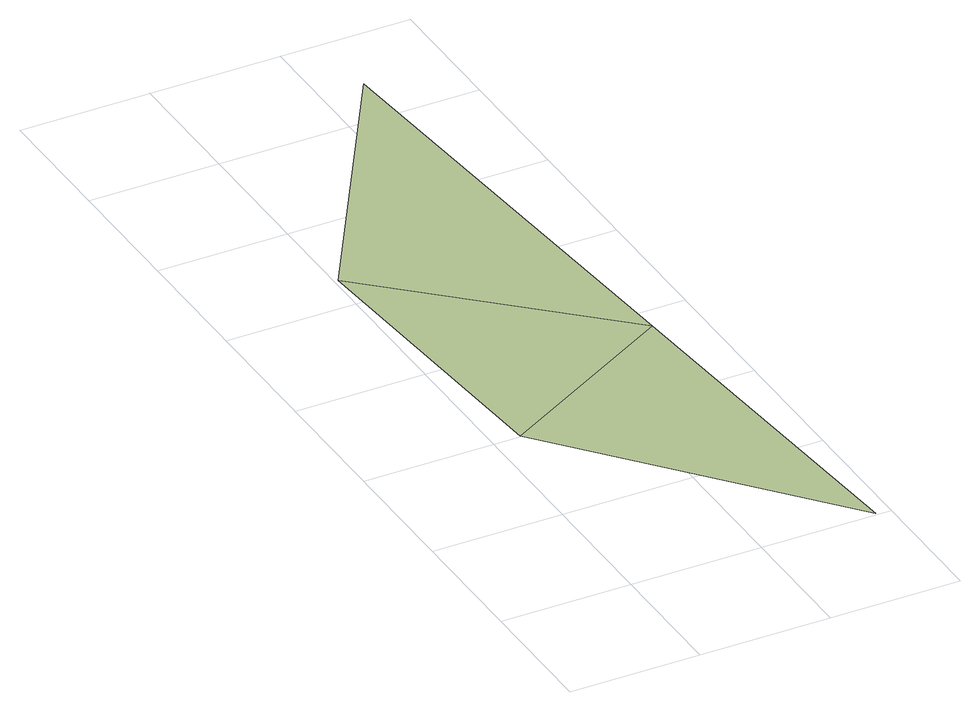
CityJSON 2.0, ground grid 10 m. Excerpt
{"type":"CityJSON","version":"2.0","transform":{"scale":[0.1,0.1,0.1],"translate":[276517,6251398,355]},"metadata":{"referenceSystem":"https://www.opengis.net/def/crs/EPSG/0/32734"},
"CityObjects":{
"terrain1":{"type":"TINRelief","geometry":[{"type":"CompositeSurface","lod":"1","boundaries":[[[0,1,2]],[[1,3,2]],[[0,2,4]]]}]}
},
"vertices":[
[3,432,9],[21,201,9],[165,282,9],[189,2,9],[134,643,9]
]}
